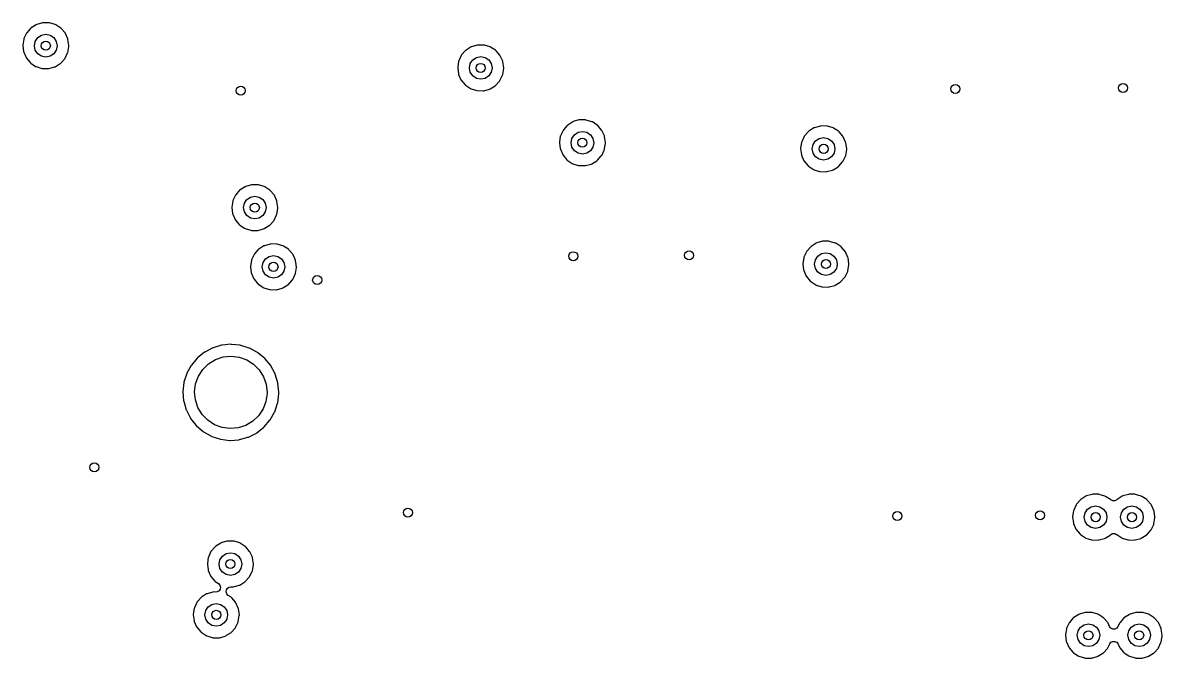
# Model space of a CAD drawing. Extents: x 0 to 4.25, y -4.33 to 0.
# Drawn here: x 1.847 to 2.836, y -2.71 to -2.159 of the extents above; entities that cross this region are included whole.
import ezdxf

# ---------------------------------------------------------------- set-up
doc = ezdxf.new("R2010")
doc.units = 0
doc.header["$MEASUREMENT"] = 0
doc.layers.add('BLACK', color=7, linetype='CONTINUOUS')

msp = doc.modelspace()

# ---------------------------------------------------------------- linework, layer by layer
at = {"layer": 'BLACK', "linetype": 'CONTINUOUS'}
for p, q in [((1.85333, -2.16401), (1.84994, -2.16785)), ((1.85375, -2.16365), (1.85333, -2.16401)), ((1.85808, -2.16092), (1.85375, -2.16365)), ((1.85859, -2.1607), (1.85808, -2.16092)), ((1.86351, -2.15929), (1.85859, -2.1607)), ((1.86406, -2.15922), (1.86351, -2.15929)), ((1.86918, -2.15925), (1.86406, -2.15922)), ((1.86972, -2.15933), (1.86918, -2.15925)), ((1.87463, -2.1608), (1.86972, -2.15933)), ((1.87513, -2.16103), (1.87463, -2.1608)), ((1.87943, -2.16381), (1.87513, -2.16103)), ((1.87984, -2.16418), (1.87943, -2.16381)), ((1.88319, -2.16805), (1.87984, -2.16418)), ((1.8473, -2.17348), (1.84651, -2.17853)), ((1.84746, -2.17295), (1.8473, -2.17348)), ((1.84964, -2.16831), (1.84746, -2.17295)), ((1.84994, -2.16785), (1.84964, -2.16831)), ((1.85665, -2.17906), (1.8574, -2.17529)), ((1.8574, -2.17529), (1.85954, -2.1721)), ((1.85954, -2.1721), (1.86273, -2.16996)), ((1.86273, -2.16996), (1.8665, -2.16921)), ((1.8665, -2.16921), (1.87026, -2.16996)), ((1.87026, -2.16996), (1.87346, -2.1721)), ((1.87346, -2.1721), (1.87559, -2.17529)), ((1.87559, -2.17529), (1.87634, -2.17906)), ((1.88348, -2.16852), (1.88319, -2.16805)), ((1.8856, -2.17318), (1.88348, -2.16852)), ((1.88576, -2.17371), (1.8856, -2.17318)), ((1.8865, -2.17891), (1.88576, -2.17371)), ((1.84651, -2.17853), (1.84651, -2.17909)), ((1.84651, -2.17909), (1.84717, -2.18416)), ((1.84717, -2.18416), (1.84732, -2.1847)), ((1.84732, -2.1847), (1.84938, -2.18938)), ((1.8574, -2.18282), (1.85665, -2.17906)), ((1.85954, -2.18601), (1.8574, -2.18282)), ((1.86273, -2.18815), (1.85954, -2.18601)), ((1.87346, -2.18601), (1.87026, -2.18815)), ((1.87559, -2.18282), (1.87346, -2.18601)), ((1.87634, -2.17906), (1.87559, -2.18282)), ((1.88322, -2.19), (1.88545, -2.1854)), ((1.88545, -2.1854), (1.88562, -2.18487)), ((1.88562, -2.18487), (1.88649, -2.17969)), ((1.88649, -2.17969), (1.88652, -2.17939)), ((1.88652, -2.17921), (1.8865, -2.17891)), ((1.88652, -2.17939), (1.88652, -2.17921)), ((2.23101, -2.18327), (2.22762, -2.1871)), ((2.23143, -2.18291), (2.23101, -2.18327)), ((2.23576, -2.18018), (2.23143, -2.18291)), ((2.23626, -2.17995), (2.23576, -2.18018)), ((2.24119, -2.17854), (2.23626, -2.17995)), ((2.24173, -2.17847), (2.24119, -2.17854)), ((2.24685, -2.1785), (2.24173, -2.17847)), ((2.2474, -2.17858), (2.24685, -2.1785)), ((2.25231, -2.18005), (2.2474, -2.17858)), ((2.25281, -2.18028), (2.25231, -2.18005)), ((2.2571, -2.18306), (2.25281, -2.18028)), ((2.25752, -2.18343), (2.2571, -2.18306)), ((2.26086, -2.18731), (2.25752, -2.18343)), ((1.84938, -2.18938), (1.84967, -2.18985)), ((1.84967, -2.18985), (1.85297, -2.19377)), ((1.85297, -2.19377), (1.85338, -2.19414)), ((1.85338, -2.19414), (1.85764, -2.19698)), ((1.8665, -2.1889), (1.86273, -2.18815)), ((1.87026, -2.18815), (1.8665, -2.1889)), ((1.87469, -2.19729), (1.87814, -2.19517)), ((1.87814, -2.19517), (1.87905, -2.19461)), ((1.87905, -2.19461), (1.87948, -2.19426)), ((1.87948, -2.19426), (1.88291, -2.19046)), ((1.88291, -2.19046), (1.88322, -2.19)), ((2.22498, -2.19273), (2.22419, -2.19779)), ((2.22514, -2.1922), (2.22498, -2.19273)), ((2.22732, -2.18756), (2.22514, -2.1922)), ((2.22762, -2.1871), (2.22732, -2.18756)), ((2.23433, -2.19831), (2.23508, -2.19454)), ((2.23508, -2.19454), (2.23721, -2.19135)), ((2.23721, -2.19135), (2.24041, -2.18921)), ((2.24041, -2.18921), (2.24417, -2.18846)), ((2.24417, -2.18846), (2.24794, -2.18921)), ((2.24794, -2.18921), (2.25113, -2.19135)), ((2.25113, -2.19135), (2.25327, -2.19454)), ((2.25327, -2.19454), (2.25402, -2.19831)), ((2.26116, -2.18777), (2.26086, -2.18731)), ((2.26328, -2.19243), (2.26116, -2.18777)), ((2.26343, -2.19296), (2.26328, -2.19243)), ((2.26418, -2.19816), (2.26343, -2.19296)), ((1.85764, -2.19698), (1.85814, -2.19721)), ((1.85814, -2.19721), (1.86303, -2.19874)), ((1.86303, -2.19874), (1.86357, -2.19883)), ((1.86357, -2.19883), (1.86869, -2.19892)), ((1.86869, -2.19892), (1.86924, -2.19885)), ((1.86924, -2.19885), (1.87113, -2.19834)), ((1.87113, -2.19834), (1.87418, -2.19751)), ((1.87418, -2.19751), (1.87469, -2.19729)), ((2.22419, -2.19779), (2.22418, -2.19834)), ((2.22418, -2.19834), (2.22485, -2.20342)), ((2.22485, -2.20342), (2.225, -2.20395)), ((2.225, -2.20395), (2.22706, -2.20863)), ((2.23508, -2.20207), (2.23433, -2.19831)), ((2.23721, -2.20527), (2.23508, -2.20207)), ((2.24041, -2.2074), (2.23721, -2.20527)), ((2.25113, -2.20527), (2.24794, -2.2074)), ((2.25327, -2.20207), (2.25113, -2.20527)), ((2.25402, -2.19831), (2.25327, -2.20207)), ((2.2609, -2.20925), (2.26313, -2.20465)), ((2.26313, -2.20465), (2.2633, -2.20412)), ((2.2633, -2.20412), (2.26417, -2.19894)), ((2.26417, -2.19894), (2.2642, -2.19864)), ((2.2642, -2.19846), (2.26418, -2.19816)), ((2.2642, -2.19864), (2.2642, -2.19846)), ((2.22706, -2.20863), (2.22735, -2.2091)), ((2.22735, -2.2091), (2.23064, -2.21302)), ((2.23064, -2.21302), (2.23106, -2.21339)), ((2.23106, -2.21339), (2.23532, -2.21623)), ((2.23532, -2.21623), (2.23582, -2.21647)), ((2.23582, -2.21647), (2.2407, -2.21799)), ((2.24417, -2.20815), (2.24041, -2.2074)), ((2.24794, -2.2074), (2.24417, -2.20815)), ((2.25236, -2.21654), (2.25673, -2.21386)), ((2.25673, -2.21386), (2.25715, -2.21351)), ((2.25715, -2.21351), (2.26059, -2.20971)), ((2.26059, -2.20971), (2.2609, -2.20925)), ((2.2407, -2.21799), (2.24125, -2.21808)), ((2.24125, -2.21808), (2.24637, -2.21818)), ((2.24637, -2.21818), (2.24692, -2.21811)), ((2.24692, -2.21811), (2.25186, -2.21676)), ((2.25186, -2.21676), (2.25236, -2.21654)), ((2.32411, -2.24514), (2.31978, -2.24787)), ((2.32461, -2.24491), (2.32411, -2.24514)), ((2.32953, -2.2435), (2.32461, -2.24491)), ((2.33008, -2.24343), (2.32953, -2.2435)), ((2.3352, -2.24346), (2.33008, -2.24343)), ((2.33575, -2.24354), (2.3352, -2.24346)), ((2.34065, -2.24501), (2.33575, -2.24354)), ((2.34115, -2.24524), (2.34065, -2.24501)), ((2.34545, -2.24802), (2.34115, -2.24524)), ((2.31566, -2.25253), (2.31349, -2.25716)), ((2.31597, -2.25206), (2.31566, -2.25253)), ((2.31936, -2.24823), (2.31597, -2.25206)), ((2.31978, -2.24787), (2.31936, -2.24823)), ((2.32556, -2.25631), (2.32875, -2.25417)), ((2.32875, -2.25417), (2.33252, -2.25343)), ((2.33252, -2.25343), (2.33629, -2.25417)), ((2.33629, -2.25417), (2.33948, -2.25631)), ((2.34587, -2.24839), (2.34545, -2.24802)), ((2.34921, -2.25227), (2.34587, -2.24839)), ((2.34951, -2.25273), (2.34921, -2.25227)), ((2.35163, -2.25739), (2.34951, -2.25273)), ((2.52884, -2.2535), (2.52545, -2.25734)), ((2.52926, -2.25314), (2.52884, -2.2535)), ((2.53359, -2.25041), (2.52926, -2.25314)), ((2.53409, -2.25019), (2.53359, -2.25041)), ((2.53901, -2.24878), (2.53409, -2.25019)), ((2.53956, -2.2487), (2.53901, -2.24878)), ((2.54468, -2.24874), (2.53956, -2.2487)), ((2.54523, -2.24882), (2.54468, -2.24874)), ((2.55013, -2.25028), (2.54523, -2.24882)), ((2.55063, -2.25052), (2.55013, -2.25028)), ((2.55493, -2.2533), (2.55063, -2.25052)), ((2.55535, -2.25366), (2.55493, -2.2533)), ((2.55869, -2.25754), (2.55535, -2.25366)), ((2.31254, -2.26275), (2.31253, -2.2633)), ((2.31253, -2.2633), (2.31319, -2.26838)), ((2.31333, -2.25769), (2.31254, -2.26275)), ((2.31349, -2.25716), (2.31333, -2.25769)), ((2.32268, -2.26327), (2.32343, -2.2595)), ((2.32343, -2.26703), (2.32268, -2.26327)), ((2.32343, -2.2595), (2.32556, -2.25631)), ((2.33948, -2.25631), (2.34161, -2.2595)), ((2.34161, -2.2595), (2.34236, -2.26327)), ((2.34236, -2.26327), (2.34161, -2.26703)), ((2.35178, -2.25792), (2.35163, -2.25739)), ((2.35253, -2.26312), (2.35178, -2.25792)), ((2.3518, -2.26815), (2.35252, -2.2639)), ((2.35252, -2.2639), (2.35254, -2.2636)), ((2.35254, -2.26342), (2.35253, -2.26312)), ((2.35254, -2.2636), (2.35254, -2.26342)), ((2.52281, -2.26296), (2.52202, -2.26802)), ((2.52297, -2.26244), (2.52281, -2.26296)), ((2.52514, -2.2578), (2.52297, -2.26244)), ((2.52545, -2.25734), (2.52514, -2.2578)), ((2.53216, -2.26854), (2.53291, -2.26478)), ((2.53291, -2.26478), (2.53504, -2.26158)), ((2.53504, -2.26158), (2.53823, -2.25945)), ((2.53823, -2.25945), (2.542, -2.2587)), ((2.542, -2.2587), (2.54577, -2.25945)), ((2.54577, -2.25945), (2.54896, -2.26158)), ((2.54896, -2.26158), (2.55109, -2.26478)), ((2.55109, -2.26478), (2.55184, -2.26854)), ((2.55899, -2.25801), (2.55869, -2.25754)), ((2.56111, -2.26267), (2.55899, -2.25801)), ((2.56126, -2.2632), (2.56111, -2.26267)), ((2.56201, -2.2684), (2.56126, -2.2632)), ((2.31319, -2.26838), (2.31334, -2.26891)), ((2.31334, -2.26891), (2.31541, -2.27359)), ((2.31541, -2.27359), (2.3157, -2.27406)), ((2.3157, -2.27406), (2.31899, -2.27798)), ((2.32556, -2.27023), (2.32343, -2.26703)), ((2.32875, -2.27236), (2.32556, -2.27023)), ((2.33252, -2.27311), (2.32875, -2.27236)), ((2.33629, -2.27236), (2.33252, -2.27311)), ((2.33948, -2.27023), (2.33629, -2.27236)), ((2.34161, -2.26703), (2.33948, -2.27023)), ((2.3455, -2.27847), (2.34894, -2.27467)), ((2.34894, -2.27467), (2.34924, -2.27422)), ((2.34924, -2.27422), (2.35148, -2.26961)), ((2.35148, -2.26961), (2.35164, -2.26908)), ((2.35164, -2.26908), (2.35173, -2.26858)), ((2.35173, -2.26858), (2.3518, -2.26815)), ((2.52202, -2.26802), (2.52201, -2.26858)), ((2.52201, -2.26858), (2.52267, -2.27365)), ((2.52267, -2.27365), (2.52282, -2.27418)), ((2.52282, -2.27418), (2.52489, -2.27887)), ((2.53291, -2.27231), (2.53216, -2.26854)), ((2.53504, -2.2755), (2.53291, -2.27231)), ((2.53823, -2.27764), (2.53504, -2.2755)), ((2.54896, -2.2755), (2.54577, -2.27764)), ((2.55109, -2.27231), (2.54896, -2.2755)), ((2.55184, -2.26854), (2.55109, -2.27231)), ((2.55872, -2.27949), (2.56096, -2.27488)), ((2.56096, -2.27488), (2.56113, -2.27436)), ((2.56113, -2.27436), (2.562, -2.26918)), ((2.562, -2.26918), (2.56202, -2.26888)), ((2.56202, -2.26858), (2.56201, -2.2684)), ((2.56203, -2.2687), (2.56202, -2.26858)), ((2.56202, -2.26876), (2.56203, -2.2687)), ((2.56202, -2.26888), (2.56202, -2.26876)), ((2.31899, -2.27798), (2.3194, -2.27835)), ((2.3194, -2.27835), (2.32367, -2.28119)), ((2.32367, -2.28119), (2.32416, -2.28143)), ((2.32416, -2.28143), (2.32905, -2.28295)), ((2.32905, -2.28295), (2.3296, -2.28304)), ((2.3296, -2.28304), (2.33472, -2.28314)), ((2.33472, -2.28314), (2.33526, -2.28307)), ((2.33526, -2.28307), (2.3402, -2.28172)), ((2.3402, -2.28172), (2.34071, -2.2815)), ((2.34071, -2.2815), (2.34507, -2.27882)), ((2.34507, -2.27882), (2.3455, -2.27847)), ((2.52489, -2.27887), (2.52518, -2.27934)), ((2.52518, -2.27934), (2.52847, -2.28326)), ((2.52847, -2.28326), (2.52888, -2.28363)), ((2.52888, -2.28363), (2.53315, -2.28646)), ((2.542, -2.27839), (2.53823, -2.27764)), ((2.54577, -2.27764), (2.542, -2.27839)), ((2.55019, -2.28678), (2.55455, -2.2841)), ((2.55455, -2.2841), (2.55498, -2.28374)), ((2.55498, -2.28374), (2.55842, -2.27995)), ((2.55842, -2.27995), (2.55872, -2.27949)), ((2.53315, -2.28646), (2.53365, -2.2867)), ((2.53365, -2.2867), (2.53853, -2.28823)), ((2.53853, -2.28823), (2.53908, -2.28832)), ((2.53908, -2.28832), (2.5442, -2.28841)), ((2.5442, -2.28841), (2.54475, -2.28834)), ((2.54475, -2.28834), (2.54968, -2.287)), ((2.54968, -2.287), (2.55019, -2.28678)), ((2.03484, -2.3045), (2.03145, -2.30834)), ((2.03526, -2.30414), (2.03484, -2.3045)), ((2.03959, -2.30141), (2.03526, -2.30414)), ((2.04009, -2.30119), (2.03959, -2.30141)), ((2.04501, -2.29978), (2.04009, -2.30119)), ((2.04556, -2.2997), (2.04501, -2.29978)), ((2.05068, -2.29974), (2.04556, -2.2997)), ((2.05123, -2.29982), (2.05068, -2.29974)), ((2.05613, -2.30128), (2.05123, -2.29982)), ((2.05663, -2.30152), (2.05613, -2.30128)), ((2.06093, -2.3043), (2.05663, -2.30152)), ((2.06135, -2.30466), (2.06093, -2.3043)), ((2.06469, -2.30854), (2.06135, -2.30466)), ((2.02881, -2.31396), (2.02802, -2.31902)), ((2.02897, -2.31344), (2.02881, -2.31396)), ((2.03114, -2.3088), (2.02897, -2.31344)), ((2.03145, -2.30834), (2.03114, -2.3088)), ((2.03891, -2.31578), (2.04104, -2.31258)), ((2.04104, -2.31258), (2.04423, -2.31045)), ((2.04423, -2.31045), (2.048, -2.3097)), ((2.048, -2.3097), (2.05177, -2.31045)), ((2.05177, -2.31045), (2.05496, -2.31258)), ((2.05496, -2.31258), (2.05709, -2.31578)), ((2.06499, -2.30901), (2.06469, -2.30854)), ((2.06711, -2.31367), (2.06499, -2.30901)), ((2.06726, -2.3142), (2.06711, -2.31367)), ((2.06801, -2.3194), (2.06726, -2.3142)), ((2.02802, -2.31902), (2.02801, -2.31958)), ((2.02801, -2.31958), (2.02867, -2.32465)), ((2.02867, -2.32465), (2.02882, -2.32518)), ((2.02882, -2.32518), (2.03089, -2.32987)), ((2.03816, -2.31954), (2.03891, -2.31578)), ((2.03891, -2.32331), (2.03816, -2.31954)), ((2.04104, -2.3265), (2.03891, -2.32331)), ((2.05709, -2.32331), (2.05496, -2.3265)), ((2.05709, -2.31578), (2.05784, -2.31954)), ((2.05784, -2.31954), (2.05709, -2.32331)), ((2.06696, -2.32588), (2.06713, -2.32536)), ((2.06713, -2.32536), (2.068, -2.32018)), ((2.068, -2.32018), (2.06802, -2.31988)), ((2.06803, -2.3197), (2.06801, -2.3194)), ((2.06802, -2.31988), (2.06803, -2.3197)), ((2.03089, -2.32987), (2.03118, -2.33034)), ((2.03118, -2.33034), (2.03447, -2.33426)), ((2.03447, -2.33426), (2.03488, -2.33463)), ((2.03488, -2.33463), (2.03915, -2.33746)), ((2.04423, -2.32864), (2.04104, -2.3265)), ((2.048, -2.32939), (2.04423, -2.32864)), ((2.05177, -2.32864), (2.048, -2.32939)), ((2.05496, -2.3265), (2.05177, -2.32864)), ((2.05619, -2.33778), (2.06055, -2.3351)), ((2.06055, -2.3351), (2.06098, -2.33474)), ((2.06098, -2.33474), (2.06442, -2.33095)), ((2.06442, -2.33095), (2.06472, -2.33049)), ((2.06472, -2.33049), (2.06696, -2.32588)), ((2.03915, -2.33746), (2.03965, -2.3377)), ((2.03965, -2.3377), (2.04453, -2.33923)), ((2.04453, -2.33923), (2.04508, -2.33932)), ((2.04508, -2.33932), (2.0502, -2.33941)), ((2.0502, -2.33941), (2.05075, -2.33934)), ((2.05075, -2.33934), (2.05568, -2.338)), ((2.05568, -2.338), (2.05619, -2.33778)), ((2.0558, -2.35279), (2.05147, -2.35552)), ((2.0563, -2.35256), (2.0558, -2.35279)), ((2.06123, -2.35116), (2.0563, -2.35256)), ((2.06177, -2.35108), (2.06123, -2.35116)), ((2.06689, -2.35111), (2.06177, -2.35108)), ((2.06744, -2.35119), (2.06689, -2.35111)), ((2.07235, -2.35266), (2.06744, -2.35119)), ((2.07285, -2.35289), (2.07235, -2.35266)), ((2.07714, -2.35568), (2.07285, -2.35289)), ((2.53077, -2.3535), (2.52738, -2.35734)), ((2.53119, -2.35314), (2.53077, -2.3535)), ((2.53552, -2.35041), (2.53119, -2.35314)), ((2.53603, -2.35019), (2.53552, -2.35041)), ((2.54095, -2.34878), (2.53603, -2.35019)), ((2.5415, -2.3487), (2.54095, -2.34878)), ((2.54662, -2.34874), (2.5415, -2.3487)), ((2.54717, -2.34882), (2.54662, -2.34874)), ((2.55207, -2.35028), (2.54717, -2.34882)), ((2.55257, -2.35052), (2.55207, -2.35028)), ((2.55687, -2.3533), (2.55257, -2.35052)), ((2.55728, -2.35366), (2.55687, -2.3533)), ((2.56063, -2.35754), (2.55728, -2.35366)), ((2.04518, -2.36481), (2.04502, -2.36534)), ((2.04736, -2.36018), (2.04518, -2.36481)), ((2.04766, -2.35972), (2.04736, -2.36018)), ((2.05105, -2.35588), (2.04766, -2.35972)), ((2.05147, -2.35552), (2.05105, -2.35588)), ((2.05512, -2.36715), (2.05725, -2.36396)), ((2.05725, -2.36396), (2.06045, -2.36183)), ((2.06045, -2.36183), (2.06421, -2.36108)), ((2.06421, -2.36108), (2.06798, -2.36183)), ((2.06798, -2.36183), (2.07117, -2.36396)), ((2.07117, -2.36396), (2.07331, -2.36715)), ((2.07756, -2.35604), (2.07714, -2.35568)), ((2.0809, -2.35992), (2.07756, -2.35604)), ((2.0812, -2.36039), (2.0809, -2.35992)), ((2.08332, -2.36505), (2.0812, -2.36039)), ((2.52474, -2.36296), (2.52395, -2.36802)), ((2.5249, -2.36244), (2.52474, -2.36296)), ((2.52708, -2.3578), (2.5249, -2.36244)), ((2.52738, -2.35734), (2.52708, -2.3578)), ((2.53409, -2.36854), (2.53484, -2.36478)), ((2.53484, -2.36478), (2.53698, -2.36158)), ((2.53698, -2.36158), (2.54017, -2.35945)), ((2.54017, -2.35945), (2.54394, -2.3587)), ((2.54394, -2.3587), (2.5477, -2.35945)), ((2.5477, -2.35945), (2.5509, -2.36158)), ((2.5509, -2.36158), (2.55303, -2.36478)), ((2.55303, -2.36478), (2.55378, -2.36854)), ((2.56092, -2.35801), (2.56063, -2.35754)), ((2.56304, -2.36267), (2.56092, -2.35801)), ((2.5632, -2.3632), (2.56304, -2.36267)), ((2.56394, -2.3684), (2.5632, -2.3632)), ((2.04423, -2.3704), (2.04422, -2.37095)), ((2.04422, -2.37095), (2.04489, -2.37603)), ((2.04502, -2.36534), (2.04423, -2.3704)), ((2.05437, -2.37092), (2.05512, -2.36715)), ((2.05512, -2.37469), (2.05437, -2.37092)), ((2.05725, -2.37788), (2.05512, -2.37469)), ((2.07331, -2.37469), (2.07117, -2.37788)), ((2.07331, -2.36715), (2.07406, -2.37092)), ((2.07406, -2.37092), (2.07331, -2.37469)), ((2.08347, -2.36558), (2.08332, -2.36505)), ((2.08334, -2.37673), (2.08421, -2.37156)), ((2.0839, -2.36858), (2.08347, -2.36558)), ((2.08402, -2.36938), (2.0839, -2.36858)), ((2.08422, -2.37077), (2.08402, -2.36938)), ((2.08421, -2.37156), (2.08424, -2.37126)), ((2.08424, -2.37108), (2.08422, -2.37077)), ((2.08424, -2.37126), (2.08424, -2.37108)), ((2.52395, -2.36802), (2.52395, -2.36858)), ((2.52395, -2.36858), (2.52461, -2.37365)), ((2.52461, -2.37365), (2.52476, -2.37418)), ((2.52476, -2.37418), (2.52682, -2.37887)), ((2.53484, -2.37231), (2.53409, -2.36854)), ((2.53698, -2.3755), (2.53484, -2.37231)), ((2.55303, -2.37231), (2.5509, -2.3755)), ((2.55378, -2.36854), (2.55303, -2.37231)), ((2.56289, -2.37488), (2.56306, -2.37436)), ((2.56306, -2.37436), (2.56393, -2.36918)), ((2.56393, -2.36918), (2.56396, -2.36888)), ((2.56396, -2.3687), (2.56394, -2.3684)), ((2.56396, -2.36879), (2.56396, -2.3687)), ((2.56396, -2.36888), (2.56396, -2.36879)), ((2.04489, -2.37603), (2.04504, -2.37656)), ((2.04504, -2.37656), (2.0471, -2.38125)), ((2.0471, -2.38125), (2.04739, -2.38172)), ((2.04739, -2.38172), (2.05068, -2.38564)), ((2.06045, -2.38001), (2.05725, -2.37788)), ((2.06421, -2.38076), (2.06045, -2.38001)), ((2.06798, -2.38001), (2.06421, -2.38076)), ((2.07117, -2.37788), (2.06798, -2.38001)), ((2.07719, -2.38612), (2.08063, -2.38233)), ((2.08063, -2.38233), (2.08094, -2.38187)), ((2.08094, -2.38187), (2.08317, -2.37726)), ((2.08317, -2.37726), (2.08334, -2.37673)), ((2.52682, -2.37887), (2.52711, -2.37934)), ((2.52711, -2.37934), (2.53041, -2.38326)), ((2.53041, -2.38326), (2.53082, -2.38363)), ((2.53082, -2.38363), (2.53508, -2.38646)), ((2.54017, -2.37764), (2.53698, -2.3755)), ((2.54394, -2.37839), (2.54017, -2.37764)), ((2.5477, -2.37764), (2.54394, -2.37839)), ((2.5509, -2.3755), (2.5477, -2.37764)), ((2.55213, -2.38678), (2.55649, -2.3841)), ((2.55649, -2.3841), (2.55692, -2.38374)), ((2.55692, -2.38374), (2.56035, -2.37995)), ((2.56035, -2.37995), (2.56066, -2.37949)), ((2.56066, -2.37949), (2.56289, -2.37488)), ((2.05068, -2.38564), (2.0511, -2.38601)), ((2.0511, -2.38601), (2.05536, -2.38884)), ((2.05536, -2.38884), (2.05586, -2.38908)), ((2.05586, -2.38908), (2.06074, -2.39061)), ((2.06074, -2.39061), (2.06129, -2.3907)), ((2.06129, -2.3907), (2.06641, -2.39079)), ((2.06641, -2.39079), (2.06696, -2.39072)), ((2.06696, -2.39072), (2.0719, -2.38937)), ((2.0719, -2.38937), (2.0724, -2.38915)), ((2.0724, -2.38915), (2.07677, -2.38648)), ((2.07677, -2.38648), (2.07719, -2.38612)), ((2.53508, -2.38646), (2.53558, -2.3867)), ((2.53558, -2.3867), (2.54047, -2.38823)), ((2.54047, -2.38823), (2.54101, -2.38832)), ((2.54101, -2.38832), (2.54613, -2.38841)), ((2.54613, -2.38841), (2.54668, -2.38834)), ((2.54668, -2.38834), (2.55162, -2.387)), ((2.55162, -2.387), (2.55213, -2.38678)), ((2.01142, -2.44125), (2.00455, -2.44484)), ((2.01178, -2.44111), (2.01142, -2.44125)), ((2.01921, -2.43892), (2.01178, -2.44111)), ((2.01959, -2.43885), (2.01921, -2.43892)), ((2.0273, -2.43814), (2.01959, -2.43885)), ((2.02769, -2.43815), (2.0273, -2.43814)), ((2.03539, -2.43896), (2.02769, -2.43815)), ((2.03577, -2.43903), (2.03539, -2.43896)), ((2.04317, -2.44133), (2.03577, -2.43903)), ((2.04352, -2.44147), (2.04317, -2.44133)), ((2.05034, -2.44516), (2.04352, -2.44147)), ((1.99792, -2.45017), (1.99294, -2.45611)), ((1.99819, -2.44991), (1.99792, -2.45017)), ((2.00423, -2.44505), (1.99819, -2.44991)), ((2.00455, -2.44484), (2.00423, -2.44505)), ((2.00781, -2.45498), (2.01379, -2.4513)), ((2.01379, -2.4513), (2.02044, -2.44904)), ((2.02044, -2.44904), (2.02742, -2.44831)), ((2.02742, -2.44831), (2.0344, -2.44914)), ((2.0344, -2.44914), (2.04101, -2.45149)), ((2.04101, -2.45149), (2.04694, -2.45526)), ((2.05066, -2.44537), (2.05034, -2.44516)), ((2.05663, -2.45031), (2.05066, -2.44537)), ((2.0569, -2.45058), (2.05663, -2.45031)), ((2.0618, -2.45659), (2.0569, -2.45058)), ((1.98884, -2.46357), (1.9865, -2.47096)), ((1.98899, -2.46322), (1.98884, -2.46357)), ((1.99272, -2.45643), (1.98899, -2.46322)), ((1.99294, -2.45611), (1.99272, -2.45643)), ((1.99899, -2.4658), (2.0028, -2.4599)), ((2.0028, -2.4599), (2.00781, -2.45498)), ((2.04694, -2.45526), (2.05189, -2.46024)), ((2.05189, -2.46024), (2.05561, -2.46619)), ((2.06201, -2.45691), (2.0618, -2.45659)), ((2.06565, -2.46375), (2.06201, -2.45691)), ((2.06579, -2.4641), (2.06565, -2.46375)), ((1.98642, -2.47133), (1.98555, -2.47903)), ((1.9865, -2.47096), (1.98642, -2.47133)), ((1.99571, -2.47936), (1.99659, -2.4724)), ((1.99659, -2.4724), (1.99899, -2.4658)), ((2.05561, -2.46619), (2.05792, -2.47283)), ((2.05792, -2.47283), (2.0587, -2.4798)), ((2.06803, -2.47152), (2.06579, -2.4641)), ((2.06811, -2.4719), (2.06803, -2.47152)), ((2.06886, -2.47958), (2.06811, -2.4719)), ((1.98555, -2.47903), (1.98555, -2.47941)), ((1.98555, -2.47941), (1.9862, -2.48714)), ((1.9964, -2.48635), (1.99571, -2.47936)), ((2.05869, -2.48068), (2.05771, -2.48764)), ((2.0587, -2.4798), (2.05869, -2.48068)), ((2.06787, -2.48885), (2.06885, -2.48107)), ((2.06885, -2.48107), (2.06887, -2.48086)), ((2.06887, -2.4797), (2.06886, -2.47958)), ((2.06888, -2.47991), (2.06887, -2.4797)), ((2.06887, -2.48086), (2.06888, -2.47991)), ((2.06888, -2.47991), (2.06888, -2.47991)), ((1.9862, -2.48714), (1.98627, -2.48751)), ((1.98627, -2.48751), (1.9884, -2.49496)), ((1.99861, -2.49301), (1.9964, -2.48635)), ((2.00225, -2.49902), (1.99861, -2.49301)), ((2.05771, -2.48764), (2.05522, -2.4942)), ((2.06534, -2.49657), (2.06779, -2.48922)), ((2.06779, -2.48922), (2.06787, -2.48885)), ((1.9884, -2.49496), (1.98854, -2.49532)), ((1.98854, -2.49532), (1.99208, -2.50221)), ((1.99208, -2.50221), (1.99229, -2.50253)), ((1.99229, -2.50253), (1.99711, -2.5086)), ((2.00713, -2.50407), (2.00225, -2.49902)), ((2.05133, -2.50005), (2.04625, -2.50489)), ((2.05522, -2.4942), (2.05133, -2.50005)), ((2.06136, -2.50366), (2.06518, -2.49692)), ((2.06518, -2.49692), (2.06534, -2.49657)), ((1.99711, -2.5086), (1.99737, -2.50888)), ((1.99737, -2.50888), (2.00327, -2.5139)), ((2.013, -2.50792), (2.00713, -2.50407)), ((2.01959, -2.51036), (2.013, -2.50792)), ((2.02655, -2.51129), (2.01959, -2.51036)), ((2.03354, -2.51066), (2.02655, -2.51129)), ((2.04022, -2.50849), (2.03354, -2.51066)), ((2.04625, -2.50489), (2.04022, -2.50849)), ((2.04969, -2.51487), (2.05579, -2.5101)), ((2.05579, -2.5101), (2.05607, -2.50984)), ((2.05607, -2.50984), (2.06114, -2.50397)), ((2.06114, -2.50397), (2.06136, -2.50366)), ((2.00327, -2.5139), (2.00359, -2.51412)), ((2.00359, -2.51412), (2.01035, -2.5179)), ((2.01035, -2.5179), (2.0107, -2.51805)), ((2.0107, -2.51805), (2.01807, -2.52045)), ((2.01807, -2.52045), (2.01845, -2.52053)), ((2.01845, -2.52053), (2.02614, -2.52145)), ((2.02614, -2.52145), (2.02652, -2.52146)), ((2.02652, -2.52146), (2.03425, -2.52086)), ((2.03425, -2.52086), (2.03463, -2.5208)), ((2.03463, -2.5208), (2.04209, -2.51871)), ((2.04209, -2.51871), (2.04245, -2.51857)), ((2.04245, -2.51857), (2.04937, -2.51508)), ((2.04937, -2.51508), (2.04969, -2.51487)), ((2.76545, -2.57267), (2.76502, -2.57303)), ((2.76978, -2.56994), (2.76545, -2.57267)), ((2.77028, -2.56971), (2.76978, -2.56994)), ((2.7752, -2.56831), (2.77028, -2.56971)), ((2.77575, -2.56823), (2.7752, -2.56831)), ((2.78087, -2.56826), (2.77575, -2.56823)), ((2.78142, -2.56834), (2.78087, -2.56826)), ((2.78632, -2.56981), (2.78142, -2.56834)), ((2.78682, -2.57004), (2.78632, -2.56981)), ((2.79112, -2.57283), (2.78682, -2.57004)), ((2.79694, -2.57267), (2.79653, -2.57302)), ((2.80127, -2.56994), (2.79694, -2.57267)), ((2.80178, -2.56971), (2.80127, -2.56994)), ((2.8067, -2.56831), (2.80178, -2.56971)), ((2.80725, -2.56823), (2.8067, -2.56831)), ((2.81237, -2.56826), (2.80725, -2.56823)), ((2.81291, -2.56834), (2.81237, -2.56826)), ((2.81782, -2.56981), (2.81291, -2.56834)), ((2.81832, -2.57004), (2.81782, -2.56981)), ((2.82262, -2.57283), (2.81832, -2.57004)), ((2.75899, -2.58249), (2.75821, -2.58755)), ((2.75916, -2.58196), (2.75899, -2.58249)), ((2.76133, -2.57733), (2.75916, -2.58196)), ((2.76164, -2.57687), (2.76133, -2.57733)), ((2.76502, -2.57303), (2.76164, -2.57687)), ((2.7691, -2.5843), (2.77123, -2.58111)), ((2.77123, -2.58111), (2.77442, -2.57898)), ((2.77442, -2.57898), (2.77819, -2.57823)), ((2.77819, -2.57823), (2.78196, -2.57898)), ((2.78196, -2.57898), (2.78515, -2.58111)), ((2.78515, -2.58111), (2.78728, -2.5843)), ((2.79131, -2.57299), (2.79112, -2.57283)), ((2.79154, -2.57318), (2.79131, -2.57299)), ((2.79317, -2.5739), (2.79154, -2.57318)), ((2.79495, -2.57385), (2.79317, -2.5739)), ((2.79653, -2.57302), (2.79495, -2.57385)), ((2.80059, -2.5843), (2.80273, -2.58111)), ((2.80273, -2.58111), (2.80592, -2.57898)), ((2.80592, -2.57898), (2.80969, -2.57823)), ((2.80969, -2.57823), (2.81345, -2.57898)), ((2.81345, -2.57898), (2.81664, -2.58111)), ((2.81664, -2.58111), (2.81878, -2.5843)), ((2.82303, -2.57319), (2.82262, -2.57283)), ((2.82637, -2.57707), (2.82303, -2.57319)), ((2.82667, -2.57754), (2.82637, -2.57707)), ((2.82879, -2.5822), (2.82667, -2.57754)), ((2.82895, -2.58273), (2.82879, -2.5822)), ((2.75821, -2.58755), (2.7582, -2.5881)), ((2.7582, -2.5881), (2.75886, -2.59318)), ((2.76835, -2.58807), (2.7691, -2.5843)), ((2.7691, -2.59184), (2.76835, -2.58807)), ((2.77123, -2.59503), (2.7691, -2.59184)), ((2.78728, -2.59184), (2.78515, -2.59503)), ((2.78728, -2.5843), (2.78803, -2.58807)), ((2.78803, -2.58807), (2.78728, -2.59184)), ((2.79984, -2.58807), (2.80059, -2.5843)), ((2.80059, -2.59184), (2.79984, -2.58807)), ((2.80273, -2.59503), (2.80059, -2.59184)), ((2.81878, -2.59184), (2.81664, -2.59503)), ((2.81878, -2.5843), (2.81953, -2.58807)), ((2.81953, -2.58807), (2.81878, -2.59184)), ((2.82881, -2.59388), (2.82968, -2.58871)), ((2.82969, -2.58792), (2.82895, -2.58273)), ((2.82968, -2.58871), (2.82971, -2.58841)), ((2.82971, -2.58823), (2.82969, -2.58792)), ((2.82971, -2.58841), (2.82971, -2.58823)), ((2.75886, -2.59318), (2.75901, -2.59371)), ((2.75901, -2.59371), (2.76107, -2.5984)), ((2.76107, -2.5984), (2.76137, -2.59887)), ((2.76137, -2.59887), (2.76466, -2.60279)), ((2.77442, -2.59716), (2.77123, -2.59503)), ((2.77819, -2.59791), (2.77442, -2.59716)), ((2.78196, -2.59716), (2.77819, -2.59791)), ((2.78515, -2.59503), (2.78196, -2.59716)), ((2.79139, -2.60309), (2.79297, -2.60229)), ((2.79297, -2.60229), (2.79475, -2.60225)), ((2.79475, -2.60225), (2.79637, -2.60299)), ((2.80592, -2.59716), (2.80273, -2.59503)), ((2.80969, -2.59791), (2.80592, -2.59716)), ((2.81345, -2.59716), (2.80969, -2.59791)), ((2.81664, -2.59503), (2.81345, -2.59716)), ((2.82267, -2.60327), (2.8261, -2.59948)), ((2.8261, -2.59948), (2.82641, -2.59902)), ((2.82641, -2.59902), (2.82864, -2.59441)), ((2.82864, -2.59441), (2.82881, -2.59388)), ((2.01836, -2.61061), (2.01403, -2.61334)), ((2.01886, -2.61038), (2.01836, -2.61061)), ((2.02379, -2.60898), (2.01886, -2.61038)), ((2.02433, -2.6089), (2.02379, -2.60898)), ((2.02945, -2.60893), (2.02433, -2.6089)), ((2.03, -2.60901), (2.02945, -2.60893)), ((2.0349, -2.61048), (2.03, -2.60901)), ((2.03541, -2.61071), (2.0349, -2.61048)), ((2.0397, -2.6135), (2.03541, -2.61071)), ((2.76466, -2.60279), (2.76507, -2.60316)), ((2.76507, -2.60316), (2.76933, -2.60599)), ((2.76933, -2.60599), (2.76983, -2.60623)), ((2.76983, -2.60623), (2.77472, -2.60776)), ((2.77472, -2.60776), (2.77527, -2.60785)), ((2.77527, -2.60785), (2.78039, -2.60794)), ((2.78039, -2.60794), (2.78093, -2.60787)), ((2.78093, -2.60787), (2.78587, -2.60652)), ((2.78587, -2.60652), (2.78638, -2.6063)), ((2.78638, -2.6063), (2.79074, -2.60363)), ((2.79074, -2.60363), (2.79139, -2.60309)), ((2.79637, -2.60299), (2.79655, -2.60315)), ((2.79655, -2.60315), (2.80083, -2.60599)), ((2.80083, -2.60599), (2.80133, -2.60623)), ((2.80133, -2.60623), (2.80622, -2.60776)), ((2.80622, -2.60776), (2.80676, -2.60785)), ((2.80676, -2.60785), (2.81188, -2.60794)), ((2.81188, -2.60794), (2.81243, -2.60787)), ((2.81243, -2.60787), (2.81737, -2.60652)), ((2.81737, -2.60652), (2.81788, -2.6063)), ((2.81788, -2.6063), (2.82224, -2.60363)), ((2.82224, -2.60363), (2.82267, -2.60327)), ((2.00991, -2.618), (2.00774, -2.62263)), ((2.01022, -2.61754), (2.00991, -2.618)), ((2.01361, -2.6137), (2.01022, -2.61754)), ((2.01403, -2.61334), (2.01361, -2.6137)), ((2.01768, -2.62497), (2.01981, -2.62178)), ((2.01981, -2.62178), (2.02301, -2.61965)), ((2.02301, -2.61965), (2.02677, -2.6189)), ((2.02677, -2.6189), (2.03054, -2.61965)), ((2.03054, -2.61965), (2.03373, -2.62178)), ((2.03373, -2.62178), (2.03586, -2.62497)), ((2.04012, -2.61386), (2.0397, -2.6135)), ((2.04346, -2.61774), (2.04012, -2.61386)), ((2.04376, -2.6182), (2.04346, -2.61774)), ((2.04588, -2.62286), (2.04376, -2.6182)), ((2.00679, -2.62822), (2.00678, -2.62877)), ((2.00678, -2.62877), (2.00745, -2.63385)), ((2.00758, -2.62316), (2.00679, -2.62822)), ((2.00774, -2.62263), (2.00758, -2.62316)), ((2.01693, -2.62874), (2.01768, -2.62497)), ((2.01768, -2.63251), (2.01693, -2.62874)), ((2.03586, -2.62497), (2.03661, -2.62874)), ((2.03661, -2.62874), (2.03586, -2.63251)), ((2.04603, -2.6234), (2.04588, -2.62286)), ((2.0459, -2.63455), (2.04677, -2.62938)), ((2.04678, -2.62859), (2.04603, -2.6234)), ((2.04677, -2.62938), (2.04679, -2.62908)), ((2.0468, -2.62889), (2.04678, -2.62859)), ((2.04679, -2.62908), (2.0468, -2.62889)), ((2.00745, -2.63385), (2.0076, -2.63438)), ((2.0076, -2.63438), (2.00966, -2.63907)), ((2.00966, -2.63907), (2.00995, -2.63954)), ((2.00995, -2.63954), (2.01324, -2.64346)), ((2.01981, -2.6357), (2.01768, -2.63251)), ((2.02301, -2.63783), (2.01981, -2.6357)), ((2.02677, -2.63858), (2.02301, -2.63783)), ((2.03054, -2.63783), (2.02677, -2.63858)), ((2.03373, -2.6357), (2.03054, -2.63783)), ((2.03586, -2.63251), (2.03373, -2.6357)), ((2.03975, -2.64394), (2.04319, -2.64015)), ((2.04319, -2.64015), (2.0435, -2.63969)), ((2.0435, -2.63969), (2.04573, -2.63508)), ((2.04573, -2.63508), (2.0459, -2.63455)), ((2.01324, -2.64346), (2.01366, -2.64382)), ((2.01366, -2.64382), (2.01644, -2.64568)), ((2.01698, -2.65191), (2.01545, -2.65282)), ((2.01644, -2.64568), (2.01767, -2.64697)), ((2.01796, -2.65043), (2.01698, -2.65191)), ((2.01767, -2.64697), (2.01821, -2.64866)), ((2.01821, -2.64866), (2.01796, -2.65043)), ((2.02313, -2.65297), (2.02336, -2.6512)), ((2.02336, -2.6512), (2.02432, -2.64971)), ((2.02432, -2.64971), (2.02584, -2.64878)), ((2.02584, -2.64878), (2.02719, -2.64858)), ((2.02719, -2.64858), (2.02897, -2.64861)), ((2.02897, -2.64861), (2.02952, -2.64854)), ((2.02952, -2.64854), (2.03446, -2.64719)), ((2.03446, -2.64719), (2.03496, -2.64697)), ((2.03496, -2.64697), (2.03933, -2.64429)), ((2.03933, -2.64429), (2.03975, -2.64394)), ((1.99801, -2.66163), (1.99771, -2.66209)), ((2.0014, -2.65779), (1.99801, -2.66163)), ((2.00182, -2.65743), (2.0014, -2.65779)), ((2.00615, -2.6547), (2.00182, -2.65743)), ((2.00666, -2.65448), (2.00615, -2.6547)), ((2.01158, -2.65307), (2.00666, -2.65448)), ((2.01213, -2.65299), (2.01158, -2.65307)), ((2.0142, -2.65301), (2.01213, -2.65299)), ((2.01545, -2.65282), (2.0142, -2.65301)), ((2.0237, -2.65466), (2.02313, -2.65297)), ((2.02494, -2.65593), (2.0237, -2.65466)), ((2.0275, -2.65759), (2.02494, -2.65593)), ((2.02791, -2.65795), (2.0275, -2.65759)), ((2.03126, -2.66183), (2.02791, -2.65795)), ((1.99537, -2.66726), (1.99458, -2.67231)), ((1.99553, -2.66673), (1.99537, -2.66726)), ((1.99771, -2.66209), (1.99553, -2.66673)), ((2.00472, -2.67283), (2.00547, -2.66907)), ((2.00547, -2.66907), (2.00761, -2.66587)), ((2.00761, -2.66587), (2.0108, -2.66374)), ((2.0108, -2.66374), (2.01457, -2.66299)), ((2.01457, -2.66299), (2.01833, -2.66374)), ((2.01833, -2.66374), (2.02153, -2.66587)), ((2.02153, -2.66587), (2.02366, -2.66907)), ((2.02366, -2.66907), (2.02441, -2.67283)), ((2.03155, -2.6623), (2.03126, -2.66183)), ((2.03367, -2.66696), (2.03155, -2.6623)), ((2.03383, -2.66749), (2.03367, -2.66696)), ((2.03457, -2.67269), (2.03383, -2.66749)), ((2.76901, -2.67078), (2.76409, -2.67219)), ((2.76956, -2.6707), (2.76901, -2.67078)), ((2.77468, -2.67074), (2.76956, -2.6707)), ((2.77523, -2.67082), (2.77468, -2.67074)), ((2.78013, -2.67228), (2.77523, -2.67082)), ((2.81301, -2.67078), (2.80809, -2.67219)), ((2.81356, -2.6707), (2.81301, -2.67078)), ((2.81868, -2.67074), (2.81356, -2.6707)), ((2.81923, -2.67082), (2.81868, -2.67074)), ((2.82413, -2.67228), (2.81923, -2.67082)), ((1.99458, -2.67231), (1.99458, -2.67287)), ((1.99458, -2.67287), (1.99524, -2.67794)), ((1.99524, -2.67794), (1.99539, -2.67848)), ((1.99539, -2.67848), (1.99745, -2.68316)), ((2.00547, -2.6766), (2.00472, -2.67283)), ((2.00761, -2.67979), (2.00547, -2.6766)), ((2.0108, -2.68193), (2.00761, -2.67979)), ((2.02153, -2.67979), (2.01833, -2.68193)), ((2.02366, -2.6766), (2.02153, -2.67979)), ((2.02441, -2.67283), (2.02366, -2.6766)), ((2.03129, -2.68378), (2.03352, -2.67917)), ((2.03352, -2.67917), (2.03369, -2.67865)), ((2.03369, -2.67865), (2.03456, -2.67347)), ((2.03456, -2.67347), (2.03459, -2.67317)), ((2.03459, -2.67299), (2.03457, -2.67269)), ((2.03459, -2.67317), (2.03459, -2.67299)), ((2.75514, -2.6798), (2.75297, -2.68444)), ((2.75545, -2.67934), (2.75514, -2.6798)), ((2.75884, -2.6755), (2.75545, -2.67934)), ((2.75926, -2.67514), (2.75884, -2.6755)), ((2.76359, -2.67241), (2.75926, -2.67514)), ((2.76409, -2.67219), (2.76359, -2.67241)), ((2.76504, -2.68358), (2.76823, -2.68145)), ((2.76823, -2.68145), (2.772, -2.6807)), ((2.772, -2.6807), (2.77577, -2.68145)), ((2.77577, -2.68145), (2.77896, -2.68358)), ((2.78063, -2.67252), (2.78013, -2.67228)), ((2.78493, -2.6753), (2.78063, -2.67252)), ((2.78535, -2.67566), (2.78493, -2.6753)), ((2.78869, -2.67954), (2.78535, -2.67566)), ((2.78899, -2.68001), (2.78869, -2.67954)), ((2.79035, -2.68301), (2.78899, -2.68001)), ((2.79914, -2.6798), (2.79761, -2.68306)), ((2.79945, -2.67934), (2.79914, -2.6798)), ((2.80284, -2.6755), (2.79945, -2.67934)), ((2.80326, -2.67514), (2.80284, -2.6755)), ((2.80759, -2.67241), (2.80326, -2.67514)), ((2.80809, -2.67219), (2.80759, -2.67241)), ((2.80904, -2.68358), (2.81223, -2.68145)), ((2.81223, -2.68145), (2.816, -2.6807)), ((2.816, -2.6807), (2.81977, -2.68145)), ((2.81977, -2.68145), (2.82296, -2.68358)), ((2.82463, -2.67252), (2.82413, -2.67228)), ((2.82893, -2.6753), (2.82463, -2.67252)), ((2.82935, -2.67566), (2.82893, -2.6753)), ((2.83269, -2.67954), (2.82935, -2.67566)), ((2.83299, -2.68001), (2.83269, -2.67954)), ((2.83511, -2.68467), (2.83299, -2.68001)), ((1.99745, -2.68316), (1.99774, -2.68363)), ((1.99774, -2.68363), (2.00104, -2.68755)), ((2.00104, -2.68755), (2.00145, -2.68792)), ((2.00145, -2.68792), (2.00571, -2.69076)), ((2.00571, -2.69076), (2.00621, -2.69099)), ((2.00621, -2.69099), (2.0111, -2.69252)), ((2.01457, -2.68268), (2.0108, -2.68193)), ((2.01833, -2.68193), (2.01457, -2.68268)), ((2.01731, -2.69263), (2.02225, -2.69129)), ((2.02225, -2.69129), (2.02276, -2.69107)), ((2.02276, -2.69107), (2.02356, -2.69058)), ((2.02356, -2.69058), (2.02712, -2.68839)), ((2.02712, -2.68839), (2.02755, -2.68804)), ((2.02755, -2.68804), (2.03098, -2.68424)), ((2.03098, -2.68424), (2.03129, -2.68378)), ((2.75202, -2.69002), (2.75201, -2.69058)), ((2.75201, -2.69058), (2.75267, -2.69565)), ((2.75281, -2.68496), (2.75202, -2.69002)), ((2.75297, -2.68444), (2.75281, -2.68496)), ((2.76216, -2.69054), (2.76291, -2.68678)), ((2.76291, -2.69431), (2.76216, -2.69054)), ((2.76291, -2.68678), (2.76504, -2.68358)), ((2.77896, -2.68358), (2.78109, -2.68678)), ((2.78109, -2.68678), (2.78184, -2.69054)), ((2.78184, -2.69054), (2.78109, -2.69431)), ((2.79153, -2.68451), (2.79035, -2.68301)), ((2.79314, -2.68526), (2.79153, -2.68451)), ((2.79492, -2.68525), (2.79314, -2.68526)), ((2.79652, -2.68446), (2.79492, -2.68525)), ((2.79761, -2.68306), (2.79652, -2.68446)), ((2.80616, -2.69054), (2.80691, -2.68678)), ((2.80691, -2.69431), (2.80616, -2.69054)), ((2.80691, -2.68678), (2.80904, -2.68358)), ((2.82296, -2.68358), (2.82509, -2.68678)), ((2.82509, -2.68678), (2.82584, -2.69054)), ((2.82584, -2.69054), (2.82509, -2.69431)), ((2.83526, -2.6852), (2.83511, -2.68467)), ((2.83513, -2.69636), (2.836, -2.69118)), ((2.83601, -2.6904), (2.83526, -2.6852)), ((2.836, -2.69118), (2.83602, -2.69088)), ((2.83603, -2.6907), (2.83601, -2.6904)), ((2.83602, -2.69088), (2.83603, -2.6907)), ((2.0111, -2.69252), (2.01164, -2.69261)), ((2.01164, -2.69261), (2.01676, -2.6927)), ((2.01676, -2.6927), (2.01731, -2.69263)), ((2.75267, -2.69565), (2.75282, -2.69618)), ((2.75282, -2.69618), (2.75489, -2.70087)), ((2.75489, -2.70087), (2.75518, -2.70134)), ((2.75518, -2.70134), (2.75847, -2.70526)), ((2.76504, -2.6975), (2.76291, -2.69431)), ((2.76823, -2.69964), (2.76504, -2.6975)), ((2.772, -2.70039), (2.76823, -2.69964)), ((2.77577, -2.69964), (2.772, -2.70039)), ((2.77896, -2.6975), (2.77577, -2.69964)), ((2.78109, -2.69431), (2.77896, -2.6975)), ((2.78872, -2.70149), (2.79042, -2.698)), ((2.79042, -2.698), (2.79153, -2.69661)), ((2.79153, -2.69661), (2.79314, -2.69584)), ((2.79314, -2.69584), (2.79492, -2.69584)), ((2.79492, -2.69584), (2.79652, -2.69662)), ((2.79652, -2.69662), (2.79768, -2.69813)), ((2.79768, -2.69813), (2.79889, -2.70087)), ((2.79889, -2.70087), (2.79918, -2.70134)), ((2.79918, -2.70134), (2.80247, -2.70526)), ((2.80904, -2.6975), (2.80691, -2.69431)), ((2.81223, -2.69964), (2.80904, -2.6975)), ((2.816, -2.70039), (2.81223, -2.69964)), ((2.81977, -2.69964), (2.816, -2.70039)), ((2.82296, -2.6975), (2.81977, -2.69964)), ((2.82509, -2.69431), (2.82296, -2.6975)), ((2.83272, -2.70149), (2.83496, -2.69688)), ((2.83496, -2.69688), (2.83513, -2.69636)), ((2.75847, -2.70526), (2.75888, -2.70563)), ((2.75888, -2.70563), (2.76315, -2.70846)), ((2.76315, -2.70846), (2.76365, -2.7087)), ((2.76365, -2.7087), (2.76853, -2.71023)), ((2.76853, -2.71023), (2.76908, -2.71032)), ((2.76908, -2.71032), (2.7742, -2.71041)), ((2.7742, -2.71041), (2.77475, -2.71034)), ((2.77475, -2.71034), (2.77968, -2.709)), ((2.77968, -2.709), (2.78019, -2.70878)), ((2.78019, -2.70878), (2.78455, -2.7061)), ((2.78455, -2.7061), (2.78498, -2.70574)), ((2.78498, -2.70574), (2.78842, -2.70195)), ((2.78842, -2.70195), (2.78872, -2.70149)), ((2.80247, -2.70526), (2.80288, -2.70563)), ((2.80288, -2.70563), (2.80715, -2.70846)), ((2.80715, -2.70846), (2.80765, -2.7087)), ((2.80765, -2.7087), (2.81253, -2.71023)), ((2.81253, -2.71023), (2.81308, -2.71032)), ((2.81308, -2.71032), (2.8182, -2.71041)), ((2.8182, -2.71041), (2.81875, -2.71034)), ((2.81875, -2.71034), (2.82368, -2.709)), ((2.82368, -2.709), (2.82419, -2.70878)), ((2.82419, -2.70878), (2.82855, -2.7061)), ((2.82855, -2.7061), (2.82898, -2.70574)), ((2.82898, -2.70574), (2.83242, -2.70195)), ((2.83242, -2.70195), (2.83272, -2.70149))]:
    msp.add_line(p, q, dxfattribs=at)
at = {"layer": 'BLACK'}
for centre in [(1.8665, -2.17906), (2.24417, -2.19831), (2.03583, -2.21811), (2.6563, -2.21654), (2.80197, -2.21575), (2.33252, -2.26327), (2.542, -2.26854), (2.048, -2.31954), (2.32453, -2.36169), (2.42516, -2.36098), (2.54394, -2.36854), (2.06421, -2.37092), (2.10217, -2.38236), (1.90866, -2.54488), (2.18095, -2.58407), (2.73, -2.58654), (2.60594, -2.58716), (2.77819, -2.58807), (2.80969, -2.58807), (2.02677, -2.62874), (2.01457, -2.67283), (2.772, -2.69054), (2.816, -2.69054)]:
    msp.add_circle(centre, 0.003937, dxfattribs=at)

doc.saveas('drawing.dxf')
